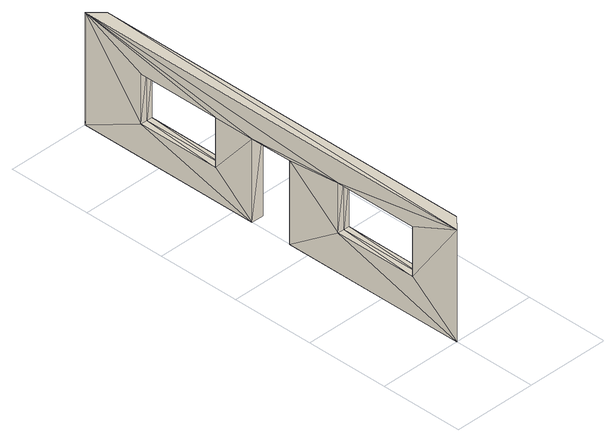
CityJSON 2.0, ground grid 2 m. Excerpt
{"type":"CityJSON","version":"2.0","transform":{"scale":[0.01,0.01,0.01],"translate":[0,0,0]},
"CityObjects":{
"building1":{"type":"Building","attributes":{"info":{"id":21966,"type":"IfcWallStandardCase","GlobalId":"3rPX_Juz59peXXY6wDJl18","OwnerHistory":"#12","Name":"Wand-Ext-ERDG-1","ObjectPlacement":"#21917","Representation":"#21961","Tag":"BEF1E630-DE4B-41C5-AD-66-B87F1A8D67A1"},"psets":{"Pset_WallCommon":{"ThermalTransmittance":{"id":22190,"class":"IfcPropertySingleValue","value":0.4,"value_type":"IfcThermalTransmittanceMeasure"},"id":22191},"AC_Pset_Name":{"Name":{"id":22198,"class":"IfcPropertySingleValue","value":"Wand-Ext-ERDG-1","value_type":"IfcLabel"},"id":22199},"ArchiCADProperties":{"Komplette Element-ID":{"id":22205,"class":"IfcPropertySingleValue","value":"Wand-Ext-ERDG-1","value_type":"IfcLabel"},"Kompakte Element-ID":{"id":22206,"class":"IfcPropertySingleValue","value":"Wand-Ext-ERDG-1","value_type":"IfcLabel"},"Name des Sachmerkmal-Objekts":{"id":22207,"class":"IfcPropertySingleValue","value_type":"IfcLabel"},"Ursprungsgeschoss":{"id":22208,"class":"IfcPropertySingleValue","value":"Erdgeschoss","value_type":"IfcLabel"},"Raumname":{"id":22209,"class":"IfcPropertySingleValue","value":"Küche","value_type":"IfcLabel"},"Raumnummer":{"id":22210,"class":"IfcPropertySingleValue","value":"6","value_type":"IfcLabel"},"Ebene":{"id":22211,"class":"IfcPropertySingleValue","value":"Außenwände","value_type":"IfcLabel"},"Typ":{"id":22212,"class":"IfcPropertySingleValue","value":"Wand","value_type":"IfcLabel"},"Geschützt":{"id":22213,"class":"IfcPropertySingleValue","value":false,"value_type":"IfcBoolean"},"Baustoff / Mehrschichtiger Aufbau / Profil / Schraffur":{"id":22214,"class":"IfcPropertySingleValue","value":"Leichtbeton 102890359","value_type":"IfcLabel"},"Etikettentext":{"id":22215,"class":"IfcPropertySingleValue","value_type":"IfcLabel"},"Eindeutige ID":{"id":22216,"class":"IfcPropertySingleValue","value_type":"IfcLabel"},"Verknüpfte Änderungen":{"id":22217,"class":"IfcPropertySingleValue","value_type":"IfcLabel"},"Tragende Funktion":{"id":22218,"class":"IfcPropertySingleValue","value":"Nicht definiert","value_type":"IfcLabel"},"Lage":{"id":22219,"class":"IfcPropertySingleValue","value":"Nicht definiert","value_type":"IfcLabel"},"Element-Klassifizierung":{"id":22220,"class":"IfcPropertySingleValue","value":"Wand","value_type":"IfcLabel"},"Umbau-Status":{"id":22221,"class":"IfcPropertySingleValue","value":"Bestand","value_type":"IfcLabel"},"Anzeigen auf Umbau-Filter":{"id":22222,"class":"IfcPropertySingleValue","value":"Alle relevanten Filter","value_type":"IfcLabel"},"Struktur - Typ":{"id":22223,"class":"IfcPropertySingleValue","value":"Einfach","value_type":"IfcLabel"},"ARCHICAD IFC ID":{"id":22224,"class":"IfcPropertySingleValue","value":"3rPX_Juz59peXXY6wDJl18","value_type":"IfcLabel"},"Externe IFC ID":{"id":22225,"class":"IfcPropertySingleValue","value_type":"IfcLabel"},"Baustoff/Mehrschicht/Profil":{"id":22226,"class":"IfcPropertySingleValue","value":"Leichtbeton 102890359","value_type":"IfcLabel"},"Außenseite Oberfläche":{"id":22227,"class":"IfcPropertySingleValue","value":"Anstrich","value_type":"IfcLabel"},"Innenseite Oberfläche":{"id":22228,"class":"IfcPropertySingleValue","value":"Anstrich","value_type":"IfcLabel"},"Oberfläche Kante":{"id":22229,"class":"IfcPropertySingleValue","value":"Anstrich","value_type":"IfcLabel"},"Äußerer Neigungswinkel":{"id":22230,"class":"IfcPropertySingleValue","value":90,"value_type":"IfcPlaneAngleMeasure"},"Innerer Neigungswinkel":{"id":22231,"class":"IfcPropertySingleValue","value":90,"value_type":"IfcPlaneAngleMeasure"},"Wand Neigungstyp":{"id":22232,"class":"IfcPropertySingleValue","value":"gerade","value_type":"IfcLabel"},"Lage der Referenzlinie":{"id":22233,"class":"IfcPropertySingleValue","value":"Außen","value_type":"IfcLabel"},"Geschoss für Oberkantenverknüpfung":{"id":22234,"class":"IfcPropertySingleValue","value":"Nicht verknüpft","value_type":"IfcLabel"},"Geometriemethode":{"id":22235,"class":"IfcPropertySingleValue","value":"Uni","value_type":"IfcLabel"},"id":22236},"BaseQuantities":{"Length":{"id":22272,"class":"IfcQuantityLength","value":9.7},"Height":{"id":22273,"class":"IfcQuantityLength","value":2.7},"Width":{"id":22274,"class":"IfcQuantityLength","value":0.3},"GrossFootprintArea":{"id":22275,"class":"IfcQuantityArea","value":2.91},"NetFootprintArea":{"id":22276,"class":"IfcQuantityArea","value":2.91},"GrossSideArea":{"id":22277,"class":"IfcQuantityArea","value":25.59},"NetSideArea":{"id":22278,"class":"IfcQuantityArea","value":18.76},"GrossVolume":{"id":22279,"class":"IfcQuantityVolume","value":7.86},"NetVolume":{"id":22280,"class":"IfcQuantityVolume","value":5.81},"id":22281},"ArchiCADQuantities":{"Höhenangabe zum Projekt-Nullpunkt":{"id":22286,"class":"IfcQuantityLength","value":0},"Höhe zu Geschoss":{"id":22287,"class":"IfcQuantityLength","value":0},"Höhe":{"id":22288,"class":"IfcQuantityLength","value":2.7},"Oberflächenbereich":{"id":22289,"class":"IfcQuantityArea","value":20.17},"Netto-Volumen":{"id":22290,"class":"IfcQuantityVolume","value":5.81},"Fläche":{"id":22291,"class":"IfcQuantityArea","value":2.91},"Dicke":{"id":22292,"class":"IfcQuantityLength","value":0.3},"Wandlänge an der Außenseite":{"id":22293,"class":"IfcQuantityLength","value":10},"Wandlänge an der Innenseite":{"id":22294,"class":"IfcQuantityLength","value":9.4},"Netto-Oberflächenbereich an der Außenseite":{"id":22295,"class":"IfcQuantityArea","value":20.17},"Netto-Oberflächenbereich an der Innenseite":{"id":22296,"class":"IfcQuantityArea","value":17.35},"Netto-Oberflächenbereich an den Kanten":{"id":22297,"class":"IfcQuantityArea","value":7.81},"Konditionales Volumen":{"id":22298,"class":"IfcQuantityVolume","value":5.81},"Anzahl der Türen":{"id":22299,"class":"IfcQuantityCount","value":1},"Anzahl der Fenster":{"id":22300,"class":"IfcQuantityCount","value":2},"Anzahl der Durchbrüche (Anzahl der leeren Öffnungen)":{"id":22301,"class":"IfcQuantityCount","value":0},"Anzahl der Stützen":{"id":22302,"class":"IfcQuantityCount","value":0},"Kombinierte Breite der Türen":{"id":22303,"class":"IfcQuantityLength","value":1.01},"Kombinierte Breite der Fenster":{"id":22304,"class":"IfcQuantityLength","value":4},"Wandstärke am Ende":{"id":22305,"class":"IfcQuantityLength","value":0.3},"Minimale Höhe der Wand":{"id":22306,"class":"IfcQuantityLength","value":2.7},"Maximale Höhe der Wand":{"id":22307,"class":"IfcQuantityLength","value":2.7},"Länge der Wand in der Achse":{"id":22308,"class":"IfcQuantityLength","value":9.7},"Fläche der Wand":{"id":22309,"class":"IfcQuantityArea","value":2.91},"Umfang der Wand":{"id":22310,"class":"IfcQuantityLength","value":20.25},"Brutto-Wandoberflächenbereich an der Innenseite":{"id":22311,"class":"IfcQuantityArea","value":25.38},"Brutto-Wandoberflächenbereich an der Außenseite":{"id":22312,"class":"IfcQuantityArea","value":27},"Brutto-Volumen der Wand ":{"id":22313,"class":"IfcQuantityVolume","value":7.86},"Analytische Oberfläche der Öffnungen an der Innenseite":{"id":22314,"class":"IfcQuantityArea","value":6.83},"Analytische Oberfläche der Öffnungen an der Außenseite":{"id":22315,"class":"IfcQuantityArea","value":6.83},"Analytisches Volumen der Öffnungen in der Wand":{"id":22316,"class":"IfcQuantityVolume","value":2.05},"Wand-Schichtdicke an der Außenseite":{"id":22317,"class":"IfcQuantityLength","value":0},"Wand-Schichtdicke an der Innenseite":{"id":22318,"class":"IfcQuantityLength","value":0},"Dämmungsschichtdicke":{"id":22319,"class":"IfcQuantityLength","value":0},"Luftschichtdicke":{"id":22320,"class":"IfcQuantityLength","value":0},"Minimale Höhe der Wandschicht an der Außenseite":{"id":22321,"class":"IfcQuantityLength","value":0},"Maximale Höhe der Wandschicht an der Außenseite":{"id":22322,"class":"IfcQuantityLength","value":0},"Minimale Höhe der Wandschicht an der Innenseite":{"id":22323,"class":"IfcQuantityLength","value":0},"Maximale Höhe der Wandschicht an der Innenseite":{"id":22324,"class":"IfcQuantityLength","value":0},"Konditionale Länge an der Außenseite":{"id":22325,"class":"IfcQuantityLength","value":8.99},"Konditionale Länge an der Innenseite":{"id":22326,"class":"IfcQuantityLength","value":8.39},"Konditionaler Oberflächenbereich an der Außenseite":{"id":22327,"class":"IfcQuantityArea","value":27},"Konditionaler Oberflächenbereich an der Innenseite":{"id":22328,"class":"IfcQuantityArea","value":24.18},"Wand-Schichtvolumen an der Außenseite":{"id":22329,"class":"IfcQuantityVolume","value":0},"Wand-Schichtvolumen an der Innenseite":{"id":22330,"class":"IfcQuantityVolume","value":0},"Konditionales Schichtvolumen an der Außenseite":{"id":22331,"class":"IfcQuantityVolume","value":0},"Konditionales Wand-Schichtvolumen an der Innenseite":{"id":22332,"class":"IfcQuantityVolume","value":0},"Länge der Referenzlinie":{"id":22333,"class":"IfcQuantityLength","value":10},"Abstand zu Ursprungsgeschoss":{"id":22334,"class":"IfcQuantityLength","value":0},"Abstand Oberkante":{"id":22335,"class":"IfcQuantityLength","value":0},"Durchschnittliche Länge":{"id":22336,"class":"IfcQuantityLength","value":9.7},"Oberflächenbereich der Fenster in der Wand":{"id":22337,"class":"IfcQuantityArea","value":4.8},"Oberflächenbereich der Türen in der Wand":{"id":22338,"class":"IfcQuantityArea","value":2.03},"Oberflächenbereich der leeren Öffnungen in der Wand":{"id":22339,"class":"IfcQuantityArea","value":0},"Volumen der Stützen":{"id":22340,"class":"IfcQuantityVolume","value":0},"id":22341}}},"geometry":[{"type":"MultiSurface","lod":"2","boundaries":[[[0,1,2]],[[2,1,3]],[[1,0,4]],[[2,3,5]],[[4,5,6]],[[4,6,7]],[[6,5,8]],[[5,3,8]],[[7,9,10]],[[11,7,10]],[[11,12,13]],[[1,4,13]],[[4,7,13]],[[7,11,13]],[[10,9,14]],[[13,12,14]],[[13,14,15]],[[14,9,15]],[[8,3,16]],[[3,17,16]],[[18,6,8]],[[16,18,8]],[[19,7,6]],[[18,19,6]],[[20,9,7]],[[19,20,7]],[[9,20,15]],[[15,20,21]],[[13,15,21]],[[22,13,21]],[[22,23,13]],[[13,23,1]],[[23,17,3]],[[1,23,3]],[[0,24,25]],[[4,0,25]],[[4,25,26]],[[5,4,26]],[[5,26,27]],[[2,5,27]],[[2,27,24]],[[0,2,24]],[[11,28,29]],[[12,11,29]],[[12,29,30]],[[14,12,30]],[[14,30,31]],[[10,14,31]],[[10,31,28]],[[11,10,28]],[[22,21,32]],[[33,22,32]],[[22,33,34]],[[22,34,19]],[[19,34,35]],[[35,32,20]],[[32,21,20]],[[19,35,20]],[[19,18,36]],[[22,19,36]],[[18,16,37]],[[36,18,37]],[[36,38,23]],[[22,36,23]],[[23,38,39]],[[39,37,17]],[[37,16,17]],[[23,39,17]],[[36,25,24]],[[38,36,24]],[[37,26,25]],[[36,37,25]],[[39,27,26]],[[37,39,26]],[[38,24,27]],[[39,38,27]],[[33,29,28]],[[34,33,28]],[[32,30,29]],[[33,32,29]],[[35,31,30]],[[32,35,30]],[[34,28,31]],[[35,34,31]]]}]}
},
"vertices":[
[30,120,215],[30,30,270],[30,120,95],[30,30,0],[30,320,215],[30,320,95],[30,450,201],[30,551,201],[30,450,0],[30,551,0],[30,650,80],[30,650,200],[30,850,200],[30,970,270],[30,850,80],[30,970,0],[0,450,0],[0,0,0],[0,450,201],[0,551,201],[0,551,0],[0,1000,0],[0,1000,270],[0,0,270],[17,120,215],[17,320,215],[17,320,95],[17,120,95],[17,650,200],[17,850,200],[17,850,80],[17,650,80],[0,850,80],[0,850,200],[0,650,200],[0,650,80],[0,320,215],[0,320,95],[0,120,215],[0,120,95]
]}
